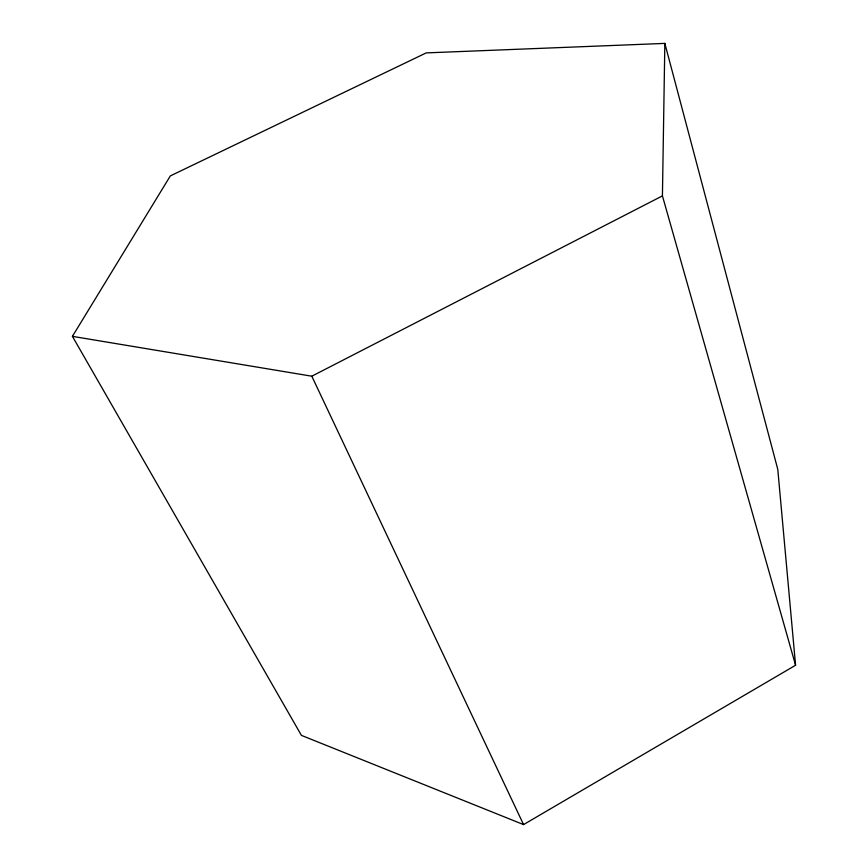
<?xml version="1.0" encoding="UTF-8"?>
<svg xmlns="http://www.w3.org/2000/svg" width="868" height="868" viewBox="0 0 868 868"><rect width="100%" height="100%" fill="white"/><g stroke="black" fill="none" stroke-linecap="round" stroke-linejoin="round"><path stroke-width="1.3" d="M795.576 665.246L662.425 195.886L664.845 43.4L426.231 52.894L170.334 175.911L72.424 336.35L301.424 735.38L523.567 824.6L795.576 665.246L777.782 469.349L664.845 43.4M72.424 336.35L311.807 376.202L662.425 195.886M311.807 376.202L523.567 824.6"/></g></svg>
